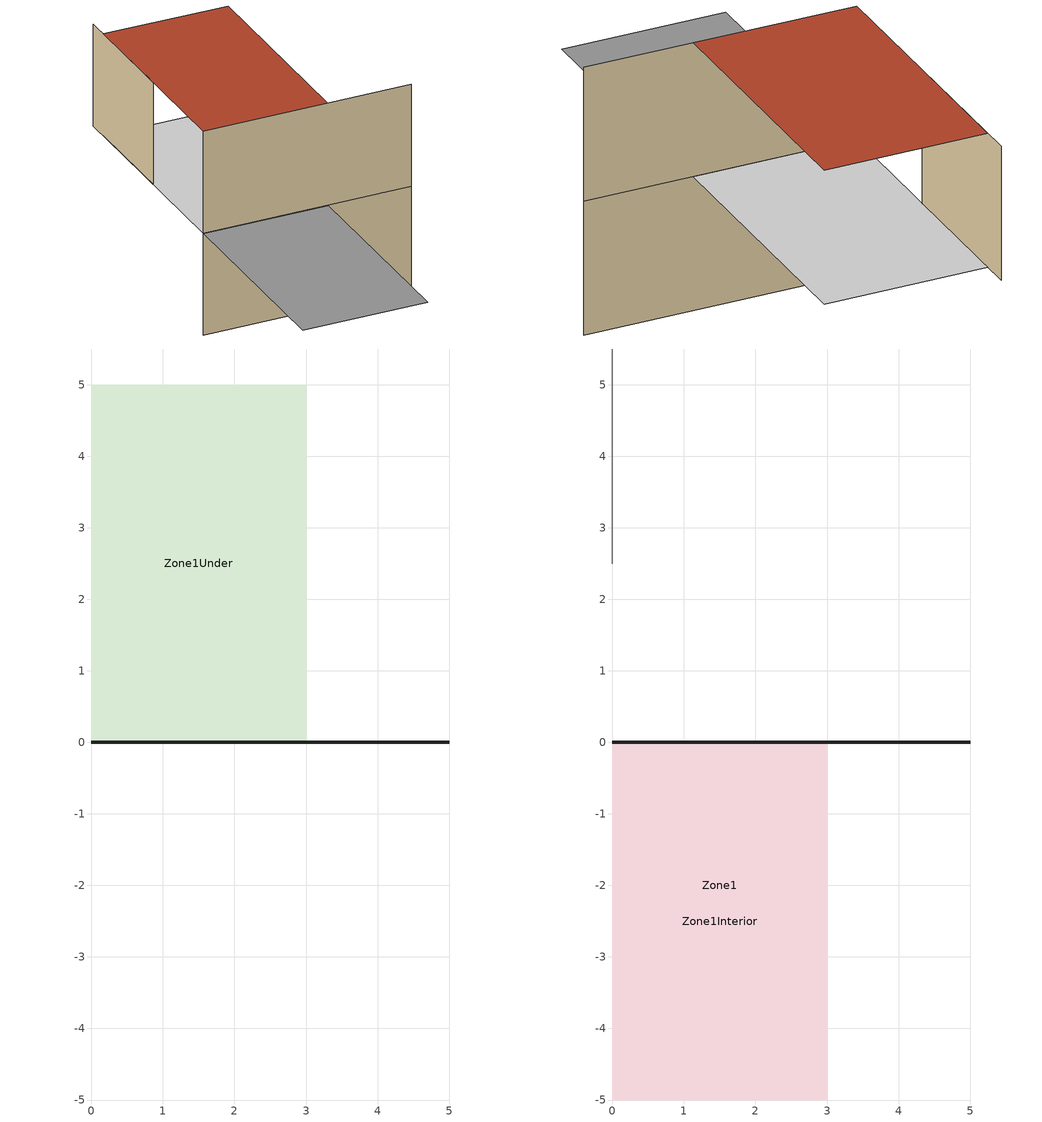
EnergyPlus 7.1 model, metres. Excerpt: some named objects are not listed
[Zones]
Zone1Under
 wall ground (ConcreteWall): 0,0 5,0 z-2.5:0
 ceiling inside (LayInTile): 0,5 0,0 3,0 3,5 z0
Zone1
 floor ground (ConcreteSlab): 0,-5 0,0 3,0 3,-5 z0
 floor adiabatic (ConcreteSlab): 0,-5 0,0 3,0 3,-5 z0
 wall outside (WoodStud): 0,0 5,0 z0:2.5
 wall adiabatic (WoodStud): 0,0 5,0 z0:2.5
 ceiling adiabatic (LayInTile): 0,5 0,0 3,0 3,5 z2.5
 roof outside (MetalDeck): 0,5 0,0 3,0 3,5 z2.5
Zone1Interior
 floor inside (ConcreteSlab): 0,-5 0,0 3,0 3,-5 z0
 wall inside (Woodstud): 0,2.5 0,5.5 z0:2.5
[OutdoorCoilData]
4: FinName, 22, 1539, 3.9, Aluminum, Coil Tube: 3/8 0.012 thick Expanded, 4, 0.37, 0.394, 2724, 0, 1, 1, 36, 4, 1, 96.45, 1, 1, 1, 1
[OutdoorFanData]
297: 3688, 1
[IndoorCoilData]
4: York 11-elmt, 12, 1539, 3.9, Aluminum, Coil tube: 3/8 0.012 thick Expanded, 6, 0.37, 0.394, 2724, 0.866, 1, 3, 40, 6, 1, 17.5, 1, 1, 1, 1
[IndoorFanData]
438: 1200, 1
[ExpansionDeviceData]
TXV: TXV, 0.5, 0.07, 0, 0.5, 0.046, 0, 12, 0.078, 1.5, 12, 0.059, 1.5, 4.68, 4.73, 24, 24
[RefrigerantLineData]
Compressor Suction: Copper: 3/4 in 0.035 thick, 3, 0, 0, 0, 2724, 0.68, 0.75, 0, 0, Compressor Discharge, Copper: 1/2 in 0.027 thick, 1.5, 0, 0, 0, 2724, 0.446, 0.5, 0, 0, Liquid Line, Copper: 3/8 in 0.012 thick, 28, 0, 0, 0, 2724, 0.351, 0.375, 0, 0, Reversing Valve to IDC, Copper: 3/4 in 0.035 thick, 25, 0, 0, 0, 2724, 0.68, 0.75, 0, 0, Reversing Valve to ODC, Copper: 3/4 in 0.035 thick, 1.5, 0, 0, 0, 2724, 0.68, 0.75, 0
[AccumulatorData]
, 0, 0, 0.035, 0.035, 0, 0, 0, 0, 0
[FilterDrierData]
, 0, 0
[CustomAirSideHeatTransferData]
2: 1, 0, 0, 0, 0, 0, 0, 1, 0, 0, 0, 0, 0, 0, 2, 1, 0, 0, 0, 0, 0, 0, 1, 0, 0, 0, 0, 0, 0
[ChargeTuningCurve]
FALSE: 0, 0, 0, 0
[IDCcktGeometry]
False: 2, Wavy, 12, 1539, 3.9, Aluminum, 6, Coil tube: 3/8 0.012 thick Expanded, 0.394, 0.37, 2723, 1, 0.866, 3, 40, 17.5, 1, 6, True
[IDCcktCircuiting_TubeNumbers]
20: 20, 20, 20, 20, 20
[IDCcktCircuit1_TubeSequence]
81: 82, 83, 84, 85, 86, 87, 88, 89, 90, 11, 12, 13, 14, 15, 16, 17, 18, 19, 20
[IDCcktCircuit2_TubeSequence]
41: 42, 43, 44, 45, 46, 47, 48, 49, 50, 51, 52, 53, 54, 55, 56, 57, 58, 59, 60
[IDCcktCircuit3_TubeSequence]
1: 2, 3, 4, 5, 6, 7, 8, 9, 10, 91, 92, 93, 94, 95, 96, 97, 98, 99, 100
[IDCcktCircuit4_TubeSequence]
120: 119, 118, 117, 116, 115, 114, 113, 112, 111, 30, 29, 28, 27, 26, 25, 24, 23, 22, 21
[IDCcktCircuit5_TubeSequence]
80: 79, 78, 77, 76, 75, 74, 73, 72, 71, 70, 69, 68, 67, 66, 65, 64, 63, 62, 61
[IDCcktCircuit6_TubeSequence]
40: 39, 38, 37, 36, 35, 34, 33, 32, 31, 110, 109, 108, 107, 106, 105, 104, 103, 102, 101
[IDCcktVelocityProfile]
1: 1, 1, 1, 1, 1, 1, 1, 1, 1, 1, 1, 1, 1, 1, 1, 1, 1, 1, 1, 1, 1, 1, 1, 1, 1, 1, 1, 1, 1, 1, 1, 1, 1, 1, 1, 1, 1, 1, 1
[IDCcktCoefficients]
1: 0, 0, 0
[IDCcktVelocityProfileRawData]
6: 0, 0.2, 0.4, 0.6, 0.8, 1, 1, 1, 1, 1, 1, 1
[ODCcktGeometry]
False: 2, Wavy, 22, 1539, 3.9, Aluminum, 4, Coil tube: 3/8 0.012 thick Expanded, 0.394, 0.37, 2724, 1, 0, 1, 36, 96.45, 1, 4, False
[ODCcktCircuiting_TubeNumbers]
10: 8, 8, 10
[ODCcktCircuit1_TubeSequence]
35: 36, 21, 22, 23, 24, 25, 26, 27, 28
[ODCcktCircuit2_TubeSequence]
33: 34, 15, 16, 17, 18, 19, 20
[ODCcktCircuit3_TubeSequence]
31: 32, 9, 10, 11, 12, 13, 14
[ODCcktCircuit4_TubeSequence]
29: 30, 1, 2, 3, 4, 5, 6, 7, 8
[ODCcktVelocityProfile]
1: 1, 1, 1, 1, 1, 1, 1, 1, 1, 1, 1, 1, 1, 1, 1, 1, 1, 1, 1, 1, 1, 1, 1, 1, 1, 1, 1, 1, 1, 1, 1, 1, 1, 1, 1
[ODCcktCoefficients]
1: 0, 0, 0
[ODCcktVelocityProfileRawData]
6: 0, 0.2, 0.4, 0.6, 0.8, 1, 1, 1, 1, 1, 1, 1
[FluidNames]
R22: REFRIGERANT, R134a, REFRIGERANT, R407c, REFRIGERANT, R410a, REFRIGERANT, R417a, REFRIGERANT, PROPANE, REFRIGERANT
[AirflowNetwork:SimulationControl]
AirflowNetwork:SimulationControlA1: NoMultizoneOrDistribution, SurfaceAverageCalculation, AirWindPresCoeffArr, OpeningHeight, LowRise, 500, ZeroNodePressures, 1.E-4, 1.E-6, -0.5, 0, 1
[AirflowNetwork:MultiZone:Zone]
Zone1: NoVent, VentConZoneTSetSched, 0, 0, 100, 0, 300000, VentAvailSched
[AirflowNetwork:MultiZone:Surface]
AirflowNetwork:MultiZone:SurfaceA1: AirflowNetwork:MultiZone:Component:SimpleOpening, A3, 1, ZoneLevel, VentConZoneTSetSched, 0, 0, 100, 0, 300000, VentAvailSched
[AirflowNetwork:MultiZone:ReferenceCrackConditions]
AirflowNetwork:MultiZone:ReferenceCrackConditionsA1: 20, 101325, 0
[AirflowNetwork:MultiZone:Surface:Crack]
AirflowNetweork:MultiZone:Surface:CrackA1: 1, 0.65, RefCrackCond
[AirflowNetwork:MultiZone:Surface:EffectiveLeakageArea]
AirflowNetwork:MultiZone:Surface:EffectiveLeakageAreaA1: 0.2, 1, 4, .65
[AirflowNetwork:MultiZone:Component:DetailedOpening]
AirflowNetwork:MultiZone:Component:DetailOpeningA1: 0.2, 0.65, NonPivoted, 0, 2, 0, 0.001, 0, 0, 0, 1, 1, 1, 1, 0, , 0, 0, 0, 0, , 0, 0, 0, 0
[AirflowNetwork:MultiZone:Component:SimpleOpening]
AirflowNetwork:MultiZone:Component:SimpleOpeningA1: 0.1, .65, 2, 0.3
[AirflowNetwork:MultiZone:Component:HorizontalOpening]
AirflowNetwork:MultiZone:Component:HorizontalOpeningA1: 0.1, .65, 90, 0.3
[AirflowNetwork:MultiZone:Component:ZoneExhaustFan]
AirflowNetwork:MultiZone:Component:ZoneExhaustFanA1: 0.1, 0.65, RefCrackCond
[AirflowNetwork:MultiZone:ExternalNode]
AirflowNetwork:MultiZone:ExternalNodeA1: 0, WinPresCoeffValObj
[AirflowNetwork:MultiZone:WindPressureCoefficientArray]
AirflowNetwork:MultiZone:WindPressureCoefficientArrayA1: 90, 180
[AirflowNetwork:MultiZone:WindPressureCoefficientValues]
AirflowNetwork:MultiZone:WindPressureCoefficientValuesA1: AirNetMultiWinPresCoeffArr, 0.3, 0.1
[AirflowNetwork:Distribution:Node]
AirflowNetwork:Distribution:NodeA1: CompOrNode, Other, 0
[AirflowNetwork:Distribution:Component:Leak]
AirflowNetwork:Distribution:Component:LeakA1: 0.4, 0.65
[AirflowNetwork:Distribution:Component:LeakageRatio]
AirflowNetwork:Distribution:Component:LeakageRatioA1: 0.2, 3, 100, 0.65
[AirflowNetwork:Distribution:Component:Duct]
AirflowNetwork:Distribution:Component:DuctA1: 5, 0.5, 0.7, 0.0009, 0, 0.772, 0.001
[AirflowNetwork:Distribution:Component:ConstantVolumeFan]
AirflowNetwork:Distribution:Component:ConstantVolumeFanA1: Fan:ConstantVolume
[AirflowNetwork:Distribution:Component:Coil]
AirflowNetwork:Distribution:Component:CoilA1: Coil:Cooling:DX:SingleSpeed, 2, 0.5
[AirflowNetwork:Distribution:Component:HeatExchanger]
HeatExchangerAirToAirSensibleAndLatent: HeatExchanger:AirToAir:SensibleAndLatent, 2, 0.5
[AirflowNetwork:Distribution:Component:TerminalUnit]
AirflowNetwork:Distribution:Component:TerminalUnit: AirTerminal:SingleDuct:ConstantVolume:Reheat, 2, 0.5
[AirflowNetwork:Distribution:Component:ConstantPressureDrop]
AirflowNetwork:Distribution:Component:ConstantPressureDropA1: 25
[AirflowNetwork:Distribution:Linkage]
AirflowNetwork:Distribution:LinkageA1: Zone1, Zone2, HeatExchanger
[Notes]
Energy+/HPSim IDF
group Simulation Parameters
Note that the following 3 fields are related to the Sizing:Zone, Sizing:System,
and Sizing:Plant objects. Having these fields set to Yes but no corresponding
Sizing object will not cause the sizing to be done. However, having any of these
fields set to No, the corresponding Sizing object is ignored. Note also, if you
want to do system sizing, you must also do zone sizing in the same run or an error will result.
If Yes, Zone sizing is accomplished from corresponding Sizing:Zone objects and autosize fields.
type choice
key Yes
If Yes, System sizing is accomplished from corresponding Sizing:System objects and autosize fields.
If Yes, Zone sizing (previous field) must also be Yes.
type choice
key Yes
If Yes, Plant sizing is accomplished from corresponding Sizing:Plant objects and autosize fields.
type choice
key Yes
If Yes, SizingPeriod:* objects are executed and results from those may be displayed..
type choice
key Yes
default Yes
If Yes, RunPeriod:* objects are executed and results from those may be displayed..
type choice
key Yes
default Yes
required-object
min-fields 8
degrees from true North
units deg
Country=FlatOpenCountry | Suburbs=CountryTownsSuburbs | City=CityCenter | Ocean=body of water (5km) | Urban=Urban-Industrial-Forest
type choice
key Country
key Suburbs
key City
key Ocean
key Urban
default Suburbs
Loads Convergence Tolerance Value is a fraction of load
units deltaC
MinimalShadowing | FullExterior | FullInteriorAndExterior | FullExteriorWithReflections | FullInteriorAndExteriorWithReflections
type choice
key MinimalShadowing
key FullExterior
key FullInteriorAndExterior
key FullExteriorWithReflections
key FullInteriorAndExteriorWithReflections
default FullExterior
EnergyPlus will only use as many warmup days as needed to reach convergence tolerance.
This field's value should NOT be set less than 25.
The minimum number of warmup days that produce enough temperature and flux history
to start EnergyPlus simulation for all reference buildings was suggested to be 6.
When this field is greater than the maximum warmup days defined previous field
the maximum number of warmup days will be reset to the minimum value entered here.
Warmup days will be set to be the value you entered when it is less than the default 6.
unique-object
required-field
type integer
0=Use Default Periodic Calculation|<else> calculate every <value> day
only really applicable to RunPeriods
warning issued if >31
Number of allowable figures in shadow overlap calculations
Advanced Feature. Internal default is SutherlandHodgman
Refer to InputOutput Reference and Engineering Reference for more information
type choice
key ConvexWeilerAtherton
key SutherlandHodgman
Advanced Feature. Internal default is SimpleSkyDiffuseModeling
If you have shading elements that change transmittance over the
year, you may wish to choose the detailed method.
Refer to InputOutput Reference and Engineering Reference for more information
